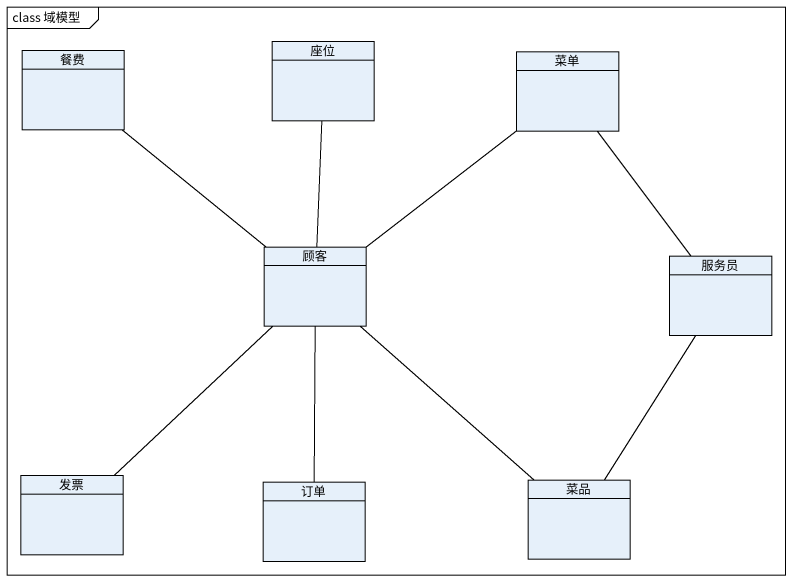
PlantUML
@startuml
mainframe class 域模型
hide circle
hide empty members
class 餐费
class 座位
class 菜单
class 顾客
class 服务员
class 发票
class 订单
class 菜品
餐费 -- 顾客
座位 -- 顾客
菜单 -- 顾客
菜单 -- 服务员
顾客 -- 订单
发票 -up- 顾客
菜品 -up- 顾客
菜品 -up- 服务员
@enduml
